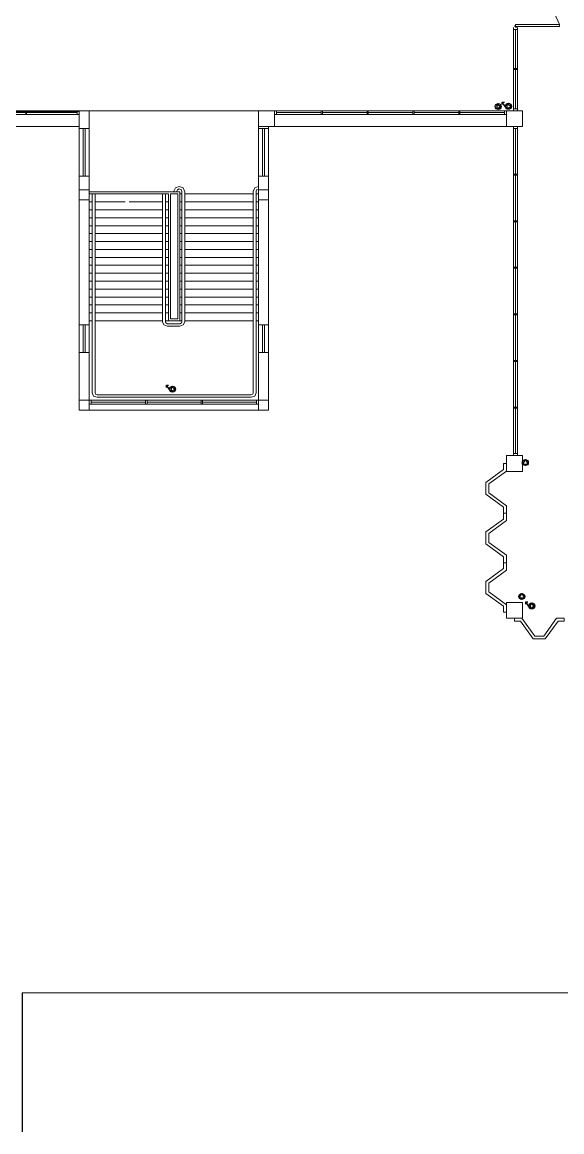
# Model space of a CAD drawing. Header units: millimetres. Extents: x 379 to 563, y 812 to 870.
# Drawn here: x 468.87 to 482.5, y 811.99 to 840.03 of the extents above; entities that cross this region are included whole.
import ezdxf

# ---------------------------------------------------------------- set-up
doc = ezdxf.new("R2010")
doc.units = ezdxf.units.MM
doc.layers.add('pontos', color=72, linetype='Continuous')

msp = doc.modelspace()

# ---------------------------------------------------------------- linework, layer by layer
msp.add_line((468.87, 815.5), (468.87, 811.989))
at = {"color": 7, "lineweight": 0}
for points in [[(482.447, 839.973), (482.109, 840.725), (481.332, 841.038)], [(481.282, 839.898), (481.282, 837.794)], [(481.282, 839.848), (481.382, 839.848)], [(481.32, 839.936), (481.307, 839.936)], [(481.32, 839.923), (481.32, 839.936)], [(481.32, 839.936), (481.332, 839.936)], [(481.32, 839.923), (481.32, 839.936)], [(481.357, 839.923), (481.32, 839.923)], [(481.357, 839.923), (481.32, 839.923)], [(481.332, 839.923), (481.332, 839.973), (482.447, 839.973), (482.447, 839.923), (481.332, 839.923), (481.332, 839.923)], [(481.332, 839.936), (481.332, 839.898)], [(481.332, 839.848), (481.332, 838.859)], [(481.357, 839.898), (481.357, 839.923)], [(481.382, 839.898), (481.382, 837.794)], [(481.282, 838.859), (481.382, 838.859)], [(481.382, 838.834), (481.282, 838.834)], [(481.332, 838.834), (481.332, 837.844)], [(470.31, 837.794), (466.49, 837.794)], [(470.31, 837.769), (467.743, 837.769)], [(468.958, 837.744), (467.743, 837.744)], [(470.31, 837.694), (467.743, 837.694)], [(468.958, 837.794), (468.958, 837.694)], [(468.983, 837.694), (468.983, 837.794)], [(470.26, 837.744), (468.983, 837.744)], [(470.26, 837.794), (470.26, 837.694)], [(470.31, 830.48), (470.31, 837.794)], [(470.31, 837.744), (470.31, 837.794)], [(470.31, 837.794), (470.561, 837.794)], [(470.561, 830.48), (470.561, 837.794)], [(470.561, 837.794), (475.245, 837.794)], [(474.844, 837.393), (475.245, 837.393), (475.245, 837.794), (474.844, 837.794), (474.844, 837.393), (474.844, 837.393)], [(481.107, 837.794), (475.245, 837.794)], [(475.245, 837.744), (475.245, 837.794)], [(481.107, 837.694), (475.245, 837.694)], [(475.295, 837.794), (475.295, 837.694)], [(476.423, 837.744), (475.295, 837.744)], [(476.423, 837.794), (476.423, 837.694)], [(476.46, 837.694), (476.46, 837.794)], [(477.587, 837.744), (476.46, 837.744)], [(477.587, 837.794), (477.587, 837.694)], [(477.612, 837.694), (477.612, 837.794)], [(478.74, 837.744), (477.612, 837.744)], [(478.74, 837.794), (478.74, 837.694)], [(478.777, 837.694), (478.777, 837.794)], [(479.904, 837.744), (478.777, 837.744)], [(479.904, 837.794), (479.904, 837.694)], [(479.93, 837.694), (479.93, 837.794)], [(481.057, 837.744), (479.93, 837.744)], [(481.057, 837.794), (481.057, 837.694)], [(481.107, 837.393), (481.508, 837.393), (481.508, 837.794), (481.107, 837.794), (481.107, 837.393), (481.107, 837.393)], [(481.382, 837.844), (481.282, 837.844)], [(467.668, 837.393), (470.31, 837.393)], [(470.31, 837.343), (470.561, 837.343)], [(470.411, 837.343), (470.411, 836.141)], [(470.461, 837.343), (470.461, 836.141)], [(474.844, 837.393), (474.844, 830.229)], [(474.844, 837.343), (475.095, 837.343)], [(474.945, 837.343), (474.945, 836.141)], [(474.995, 837.343), (474.995, 836.141)], [(475.095, 837.393), (475.095, 830.229)], [(475.245, 837.393), (481.107, 837.393)], [(481.282, 837.393), (481.282, 829.077)], [(481.382, 837.343), (481.282, 837.343)], [(481.332, 837.343), (481.332, 836.191)], [(481.382, 837.393), (481.382, 829.077)], [(481.282, 836.191), (481.382, 836.191)], [(470.31, 836.141), (470.561, 836.141)], [(474.844, 836.141), (475.095, 836.141)], [(481.382, 836.166), (481.282, 836.166)], [(481.332, 836.166), (481.332, 835.014)], [(470.561, 835.54), (470.561, 835.79), (470.31, 835.79), (470.31, 835.54), (470.561, 835.54), (470.561, 835.54)], [(470.561, 835.74), (472.853, 835.74)], [(470.561, 835.69), (472.565, 835.69)], [(470.636, 830.667), (470.636, 835.677)], [(470.711, 835.677), (470.711, 830.667)], [(472.415, 832.458), (472.415, 835.69)], [(472.49, 835.69), (472.49, 832.458)], [(472.565, 832.484), (472.565, 835.69)], [(472.615, 832.534), (472.615, 835.69)], [(472.615, 835.69), (472.803, 835.69)], [(472.978, 835.74), (472.941, 835.84), (472.84, 835.878), (472.74, 835.84), (472.69, 835.74)], [(472.765, 835.74), (472.69, 835.74)], [(472.903, 835.74), (472.891, 835.79), (472.84, 835.815), (472.79, 835.79), (472.765, 835.74)], [(472.803, 835.69), (472.803, 832.534)], [(472.853, 835.74), (472.853, 832.484)], [(472.853, 835.69), (472.903, 835.69)], [(472.903, 832.458), (472.903, 835.74)], [(472.978, 835.74), (472.978, 832.458)], [(472.978, 835.69), (474.707, 835.69)], [(474.832, 835.878), (474.744, 835.84), (474.707, 835.753)], [(474.707, 830.667), (474.707, 835.753)], [(474.832, 835.803), (474.794, 835.79), (474.782, 835.753)], [(474.782, 835.753), (474.782, 830.667)], [(474.782, 835.69), (474.844, 835.69)], [(474.832, 835.878), (474.844, 835.878), (474.844, 835.803), (474.832, 835.803)], [(475.095, 835.54), (475.095, 835.79), (474.844, 835.79), (474.844, 835.54), (475.095, 835.54), (475.095, 835.54)], [(470.561, 835.489), (470.636, 835.489)], [(470.711, 835.489), (471.475, 835.489)], [(471.575, 835.489), (472.415, 835.489)], [(472.49, 835.489), (472.565, 835.489)], [(472.853, 835.489), (472.903, 835.489)], [(472.978, 835.489), (474.707, 835.489)], [(474.782, 835.489), (474.844, 835.489)], [(470.561, 835.289), (470.636, 835.289)], [(470.561, 835.089), (470.636, 835.089)], [(470.711, 835.289), (472.415, 835.289)], [(470.711, 835.089), (472.415, 835.089)], [(472.49, 835.289), (472.565, 835.289)], [(472.49, 835.089), (472.565, 835.089)], [(472.853, 835.289), (472.903, 835.289)], [(472.853, 835.089), (472.903, 835.089)], [(472.978, 835.289), (474.707, 835.289)], [(472.978, 835.089), (474.707, 835.089)], [(474.782, 835.289), (474.844, 835.289)], [(474.782, 835.089), (474.844, 835.089)], [(470.561, 834.888), (470.636, 834.888)], [(470.711, 834.888), (472.415, 834.888)], [(472.49, 834.888), (472.565, 834.888)], [(472.853, 834.888), (472.903, 834.888)], [(472.978, 834.888), (474.707, 834.888)], [(474.782, 834.888), (474.844, 834.888)], [(481.282, 835.014), (481.382, 835.014)], [(481.382, 834.988), (481.282, 834.988)], [(481.332, 834.988), (481.332, 833.836)], [(470.561, 834.688), (470.636, 834.688)], [(470.711, 834.688), (472.415, 834.688)], [(472.49, 834.688), (472.565, 834.688)], [(472.853, 834.688), (472.903, 834.688)], [(472.978, 834.688), (474.707, 834.688)], [(474.782, 834.688), (474.844, 834.688)], [(470.561, 834.488), (470.636, 834.488)], [(470.561, 834.287), (470.636, 834.287)], [(470.711, 834.488), (472.415, 834.488)], [(470.711, 834.287), (472.415, 834.287)], [(472.49, 834.488), (472.565, 834.488)], [(472.49, 834.287), (472.565, 834.287)], [(472.853, 834.488), (472.903, 834.488)], [(472.853, 834.287), (472.903, 834.287)], [(472.978, 834.488), (474.707, 834.488)], [(472.978, 834.287), (474.707, 834.287)], [(474.782, 834.488), (474.844, 834.488)], [(474.782, 834.287), (474.844, 834.287)], [(470.561, 834.087), (470.636, 834.087)], [(470.711, 834.087), (472.415, 834.087)], [(472.49, 834.087), (472.565, 834.087)], [(472.853, 834.087), (472.903, 834.087)], [(472.978, 834.087), (474.707, 834.087)], [(474.782, 834.087), (474.844, 834.087)], [(470.561, 833.886), (470.636, 833.886)], [(470.561, 833.686), (470.636, 833.686)], [(470.711, 833.886), (472.415, 833.886)], [(470.711, 833.686), (472.415, 833.686)], [(472.49, 833.886), (472.565, 833.886)], [(472.49, 833.686), (472.565, 833.686)], [(472.853, 833.886), (472.903, 833.886)], [(472.853, 833.686), (472.903, 833.686)], [(472.978, 833.886), (474.707, 833.886)], [(472.978, 833.686), (474.707, 833.686)], [(474.782, 833.886), (474.844, 833.886)], [(474.782, 833.686), (474.844, 833.686)], [(481.282, 833.836), (481.382, 833.836)], [(481.382, 833.811), (481.282, 833.811)], [(481.332, 833.811), (481.332, 832.659)], [(470.561, 833.486), (470.636, 833.486)], [(470.711, 833.486), (472.415, 833.486)], [(472.49, 833.486), (472.565, 833.486)], [(472.853, 833.486), (472.903, 833.486)], [(472.978, 833.486), (474.707, 833.486)], [(474.782, 833.486), (474.844, 833.486)], [(470.561, 833.285), (470.636, 833.285)], [(470.711, 833.285), (472.415, 833.285)], [(472.49, 833.285), (472.565, 833.285)], [(472.853, 833.285), (472.903, 833.285)], [(472.978, 833.285), (474.707, 833.285)], [(474.782, 833.285), (474.844, 833.285)], [(470.561, 833.085), (470.636, 833.085)], [(470.561, 832.884), (470.636, 832.884)], [(470.711, 833.085), (472.415, 833.085)], [(470.711, 832.884), (472.415, 832.884)], [(472.49, 833.085), (472.565, 833.085)], [(472.49, 832.884), (472.565, 832.884)], [(472.853, 833.085), (472.903, 833.085)], [(472.853, 832.884), (472.903, 832.884)], [(472.978, 833.085), (474.707, 833.085)], [(472.978, 832.884), (474.707, 832.884)], [(474.782, 833.085), (474.844, 833.085)], [(474.782, 832.884), (474.844, 832.884)], [(470.561, 832.684), (470.636, 832.684)], [(470.711, 832.684), (472.415, 832.684)], [(472.49, 832.684), (472.565, 832.684)], [(472.615, 832.534), (472.803, 832.534)], [(472.853, 832.684), (472.903, 832.684)], [(472.978, 832.684), (474.707, 832.684)], [(474.782, 832.684), (474.844, 832.684)], [(481.282, 832.659), (481.382, 832.659)], [(481.382, 832.634), (481.282, 832.634)], [(481.332, 832.634), (481.332, 831.482)], [(470.31, 832.383), (470.561, 832.383)], [(470.411, 832.383), (470.411, 831.682)], [(470.461, 832.383), (470.461, 831.682)], [(470.561, 832.484), (470.636, 832.484)], [(470.711, 832.484), (472.415, 832.484)], [(472.415, 832.458), (472.452, 832.383), (472.54, 832.346)], [(472.49, 832.484), (472.565, 832.484)], [(472.49, 832.458), (472.502, 832.433), (472.54, 832.408)], [(472.54, 832.408), (472.853, 832.408)], [(472.853, 832.346), (472.54, 832.346)], [(472.565, 832.484), (472.853, 832.484)], [(472.853, 832.484), (472.903, 832.484)], [(472.853, 832.408), (472.891, 832.433), (472.903, 832.458)], [(472.853, 832.346), (472.941, 832.383), (472.978, 832.458)], [(472.978, 832.484), (474.707, 832.484)], [(474.782, 832.484), (474.844, 832.484)], [(474.844, 832.383), (475.095, 832.383)], [(474.945, 832.383), (474.945, 831.682)], [(474.995, 832.383), (474.995, 831.682)], [(470.31, 831.682), (470.561, 831.682)], [(474.844, 831.682), (475.095, 831.682)], [(481.282, 831.482), (481.382, 831.482)], [(481.382, 831.456), (481.282, 831.456)], [(481.332, 831.456), (481.332, 830.304)], [(470.636, 830.667), (470.674, 830.58), (470.761, 830.555)], [(470.711, 830.667), (470.724, 830.63), (470.761, 830.617)], [(470.761, 830.617), (474.657, 830.617)], [(474.657, 830.617), (474.694, 830.63), (474.707, 830.667)], [(474.657, 830.555), (474.744, 830.58), (474.782, 830.667)], [(470.561, 830.229), (470.561, 830.48), (470.31, 830.48), (470.31, 830.229), (470.561, 830.229), (470.561, 830.229)], [(470.561, 830.48), (474.844, 830.48)], [(470.561, 830.429), (470.561, 830.48)], [(470.561, 830.379), (474.844, 830.379)], [(470.611, 830.48), (470.611, 830.379)], [(470.611, 830.429), (471.989, 830.429)], [(474.657, 830.555), (470.761, 830.555)], [(471.989, 830.379), (471.989, 830.48)], [(472.026, 830.48), (472.026, 830.379)], [(472.026, 830.429), (473.392, 830.429)], [(473.392, 830.379), (473.392, 830.48)], [(473.429, 830.48), (473.429, 830.379)], [(473.429, 830.429), (474.794, 830.429)], [(474.794, 830.48), (474.794, 830.379)], [(475.095, 830.229), (475.095, 830.48), (474.844, 830.48), (474.844, 830.229), (475.095, 830.229), (475.095, 830.229)], [(474.844, 830.429), (474.844, 830.48)], [(481.282, 830.304), (481.382, 830.304)], [(474.844, 830.229), (470.561, 830.229)], [(481.382, 830.279), (481.282, 830.279)], [(481.332, 830.279), (481.332, 829.127)], [(481.107, 828.676), (481.508, 828.676), (481.508, 829.077), (481.107, 829.077), (481.107, 828.676), (481.107, 828.676)], [(481.382, 829.127), (481.282, 829.127)], [(481.107, 827.812), (481.107, 827.624), (481.032, 827.624), (481.032, 827.774), (480.581, 828.1), (480.581, 828.4), (481.032, 828.726), (481.032, 828.876), (481.107, 828.876), (481.107, 828.688), (480.656, 828.363), (480.656, 828.137), (481.107, 827.812), (481.107, 827.812)], [(481.107, 826.559), (481.107, 826.371), (481.032, 826.371), (481.032, 826.522), (480.581, 826.847), (480.581, 827.148), (481.032, 827.474), (481.032, 827.624), (481.107, 827.624), (481.107, 827.436), (480.656, 827.11), (480.656, 826.885), (481.107, 826.559), (481.107, 826.559)], [(481.107, 825.307), (481.107, 825.119), (481.032, 825.119), (481.032, 825.269), (480.581, 825.595), (480.581, 825.895), (481.032, 826.221), (481.032, 826.371), (481.107, 826.371), (481.107, 826.184), (480.656, 825.858), (480.656, 825.632), (481.107, 825.307), (481.107, 825.307)], [(481.107, 824.969), (481.508, 824.969), (481.508, 825.369), (481.107, 825.369), (481.107, 824.969), (481.107, 824.969)], [(481.495, 824.969), (481.307, 824.969), (481.307, 824.893), (481.458, 824.893), (481.783, 824.443), (482.084, 824.443), (482.409, 824.893), (482.56, 824.893), (482.56, 824.969), (482.372, 824.969), (482.046, 824.518), (481.821, 824.518), (481.495, 824.969), (481.495, 824.969)], [(468.87, 815.5), (509.851, 815.5)]]:
    msp.add_lwpolyline(points, dxfattribs=at)
at = {"layer": 'pontos'}
for p, q in [((480.859, 837.965), (480.859, 837.833)), ((480.859, 837.965), (480.972, 837.897)), ((480.859, 837.963), (480.859, 837.831)), ((480.859, 837.963), (480.972, 837.895)), ((480.972, 837.897), (480.859, 837.833)), ((480.972, 837.895), (480.859, 837.831)), ((481.116, 837.841), (480.999, 838.007)), ((480.999, 838.007), (480.999, 837.947)), ((480.999, 837.947), (480.999, 838.007)), ((480.999, 838.007), (481.053, 838.007)), ((481.116, 837.971), (481.116, 837.839)), ((481.116, 837.971), (481.229, 837.903)), ((481.116, 837.969), (481.116, 837.837)), ((481.116, 837.969), (481.229, 837.901)), ((481.229, 837.903), (481.116, 837.839)), ((481.229, 837.901), (481.116, 837.837)), ((472.631, 830.693), (472.514, 830.859)), ((472.514, 830.859), (472.514, 830.798)), ((472.514, 830.798), (472.514, 830.859)), ((472.514, 830.859), (472.568, 830.859)), ((472.631, 830.823), (472.631, 830.691)), ((472.631, 830.823), (472.743, 830.755)), ((472.631, 830.821), (472.631, 830.689)), ((472.631, 830.821), (472.743, 830.753)), ((472.743, 830.755), (472.631, 830.691)), ((472.743, 830.753), (472.631, 830.689)), ((481.517, 828.862), (481.585, 828.975)), ((481.585, 828.975), (481.649, 828.862)), ((481.517, 828.862), (481.649, 828.862)), ((481.426, 825.48), (481.494, 825.593)), ((481.494, 825.593), (481.558, 825.48)), ((481.426, 825.48), (481.558, 825.48)), ((481.707, 825.216), (481.591, 825.382)), ((481.591, 825.382), (481.591, 825.321)), ((481.591, 825.321), (481.591, 825.382)), ((481.591, 825.382), (481.644, 825.382)), ((481.707, 825.346), (481.707, 825.214)), ((481.707, 825.346), (481.82, 825.278)), ((481.707, 825.344), (481.707, 825.212)), ((481.707, 825.344), (481.82, 825.276)), ((481.82, 825.278), (481.707, 825.214)), ((481.82, 825.276), (481.707, 825.212))]:
    msp.add_line(p, q, dxfattribs=at)
for centre in [(480.897, 837.899), (480.897, 837.897), (481.154, 837.905), (481.154, 837.903), (472.669, 830.757), (472.669, 830.755), (481.582, 828.901), (481.492, 825.518), (481.745, 825.28), (481.745, 825.278)]:
    msp.add_circle(centre, 0.0747, dxfattribs=at)

doc.saveas('drawing.dxf')
